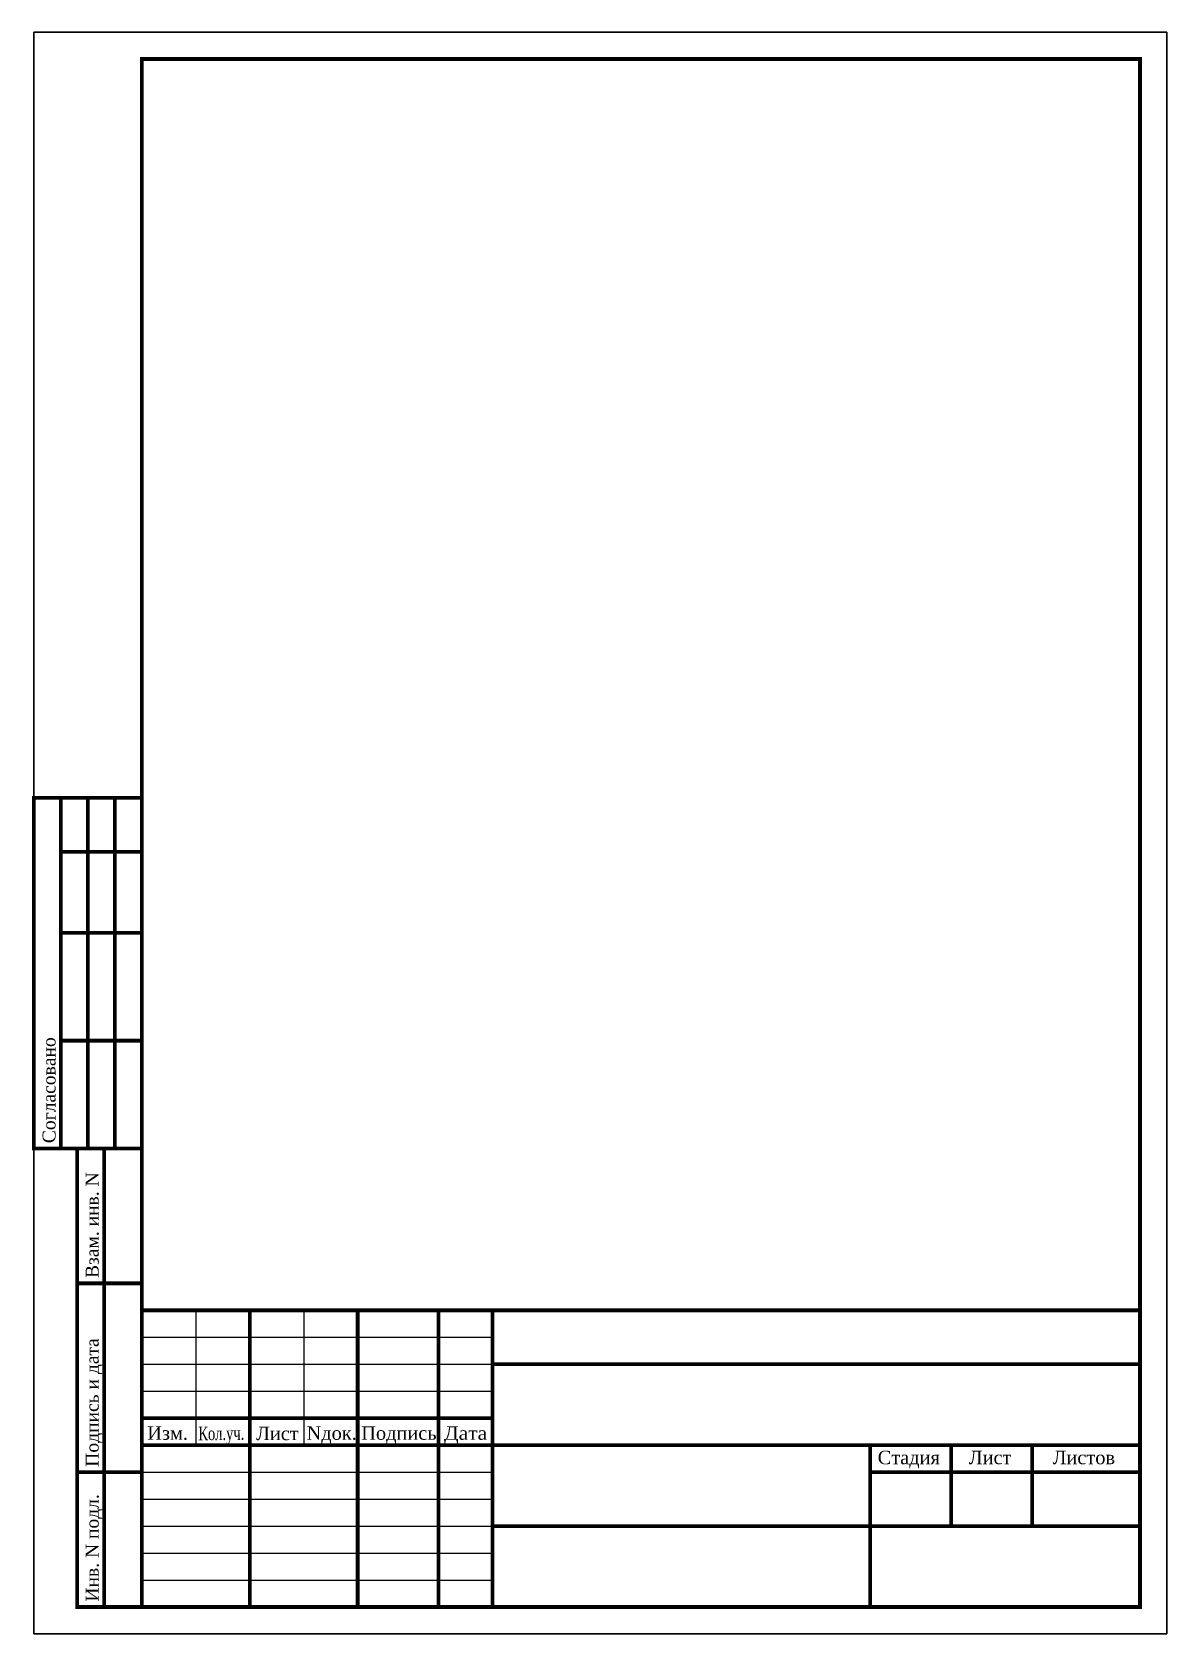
# Model space of a CAD drawing. Header units: inches. Extents: x 0 to 210, y 0 to 297.
import ezdxf
from ezdxf.enums import TextEntityAlignment as Align

# ---------------------------------------------------------------- set-up
doc = ezdxf.new("R2010")
doc.units = ezdxf.units.IN
doc.header["$MEASUREMENT"] = 0
doc.layers.add('ramka_plan', color=7, linetype='Continuous')
doc.styles.add('TNR', font='times.ttf')

msp = doc.modelspace()

# ---------------------------------------------------------------- linework, layer by layer
at = {"color": 1}
msp.add_lwpolyline([(0, 297), (0, 0), (210, 0), (210, 297)], close=True, dxfattribs=at)
at = {"layer": 'ramka_plan'}
for p, q in [((30, 60), (30, 35)), ((50, 60), (50, 35)), ((20, 55), (85, 55)), ((20, 50), (85, 50)), ((20, 45), (85, 45)), ((20, 30), (85, 30)), ((20, 25), (85, 25)), ((20, 20), (85, 20)), ((20, 15), (85, 15)), ((20, 10), (85, 10))]:
    msp.add_line(p, q, dxfattribs=at)
at = {"layer": 'ramka_plan', "flags": 128}
msp.add_lwpolyline([(210, 0), (0, 0), (0, 297), (210, 297)], close=True, dxfattribs=at)
at = {"layer": 'ramka_plan', "const_width": 0.7, "flags": 128}
msp.add_lwpolyline([(20, 5), (205, 5), (205, 292), (20, 292)], close=True, dxfattribs=at)
at = {"layer": 'ramka_plan', "color": 0, "const_width": 0.7, "flags": 128}
for points in [[(20, 155), (0, 155), (0, 90), (8, 90)], [(5, 155), (5, 90)], [(10, 155), (10, 90)], [(15, 155), (15, 90)], [(5, 145), (20, 145)], [(5, 130), (20, 130)], [(5, 110), (20, 110)], [(155, 30), (205, 30)]]:
    msp.add_lwpolyline(points, dxfattribs=at)
at = {"layer": 'ramka_plan', "const_width": 0.7, "flags": 128}
for points in [[(20, 5), (8, 5), (8, 90), (20, 90)], [(13, 90), (13, 5)], [(8, 65), (20, 65)], [(205, 60), (20, 60), (20, 5)], [(40, 60), (40, 5)], [(60, 60), (60, 5)], [(75, 60), (75, 5)], [(85, 60), (85, 5)], [(85, 50), (205, 50)], [(20, 40), (85, 40)], [(20, 35), (205, 35)], [(155, 35), (155, 5)], [(170, 20), (170, 35)], [(185, 20), (185, 35)], [(8, 30), (20, 30)], [(85, 20), (205, 20)]]:
    msp.add_lwpolyline(points, dxfattribs=at)

# ---------------------------------------------------------------- texts
at = {"layer": 'ramka_plan', "color": 0, "style": 'TNR'}
for s, p in [('Согласовано', (4, 91)), ('Взам. инв. N', (12, 66)), ('Подпись и дата', (12, 31)), ('Инв. N подл.', (12, 6))]:
    msp.add_text(s, height=2.4, rotation=90, dxfattribs=at).set_placement(p)
for s, p in [('Изм.', (21, 36)), ('Лист', (41.17, 35.93)), ('Nдок.', (50.53, 36)), ('Подпись', (60.66, 36)), ('Стадия', (156.38, 31.47)), ('Лист', (173.27, 31.47)), ('Листов', (188.81, 31.47))]:
    msp.add_text(s, height=2.5, dxfattribs=at).set_placement(p)
for s, rotation, width, p, p2 in [('Кол.уч.', 0.6063, 0.729244, (30.47, 35.91), (39, 36)), ('Дата', 0.0271, 1.080388, (76, 36), (84, 36))]:
    msp.add_text(s, height=2.5, rotation=rotation, dxfattribs=dict(at, width=width)).set_placement(p, p2, align=Align.FIT)

doc.saveas('drawing.dxf')
